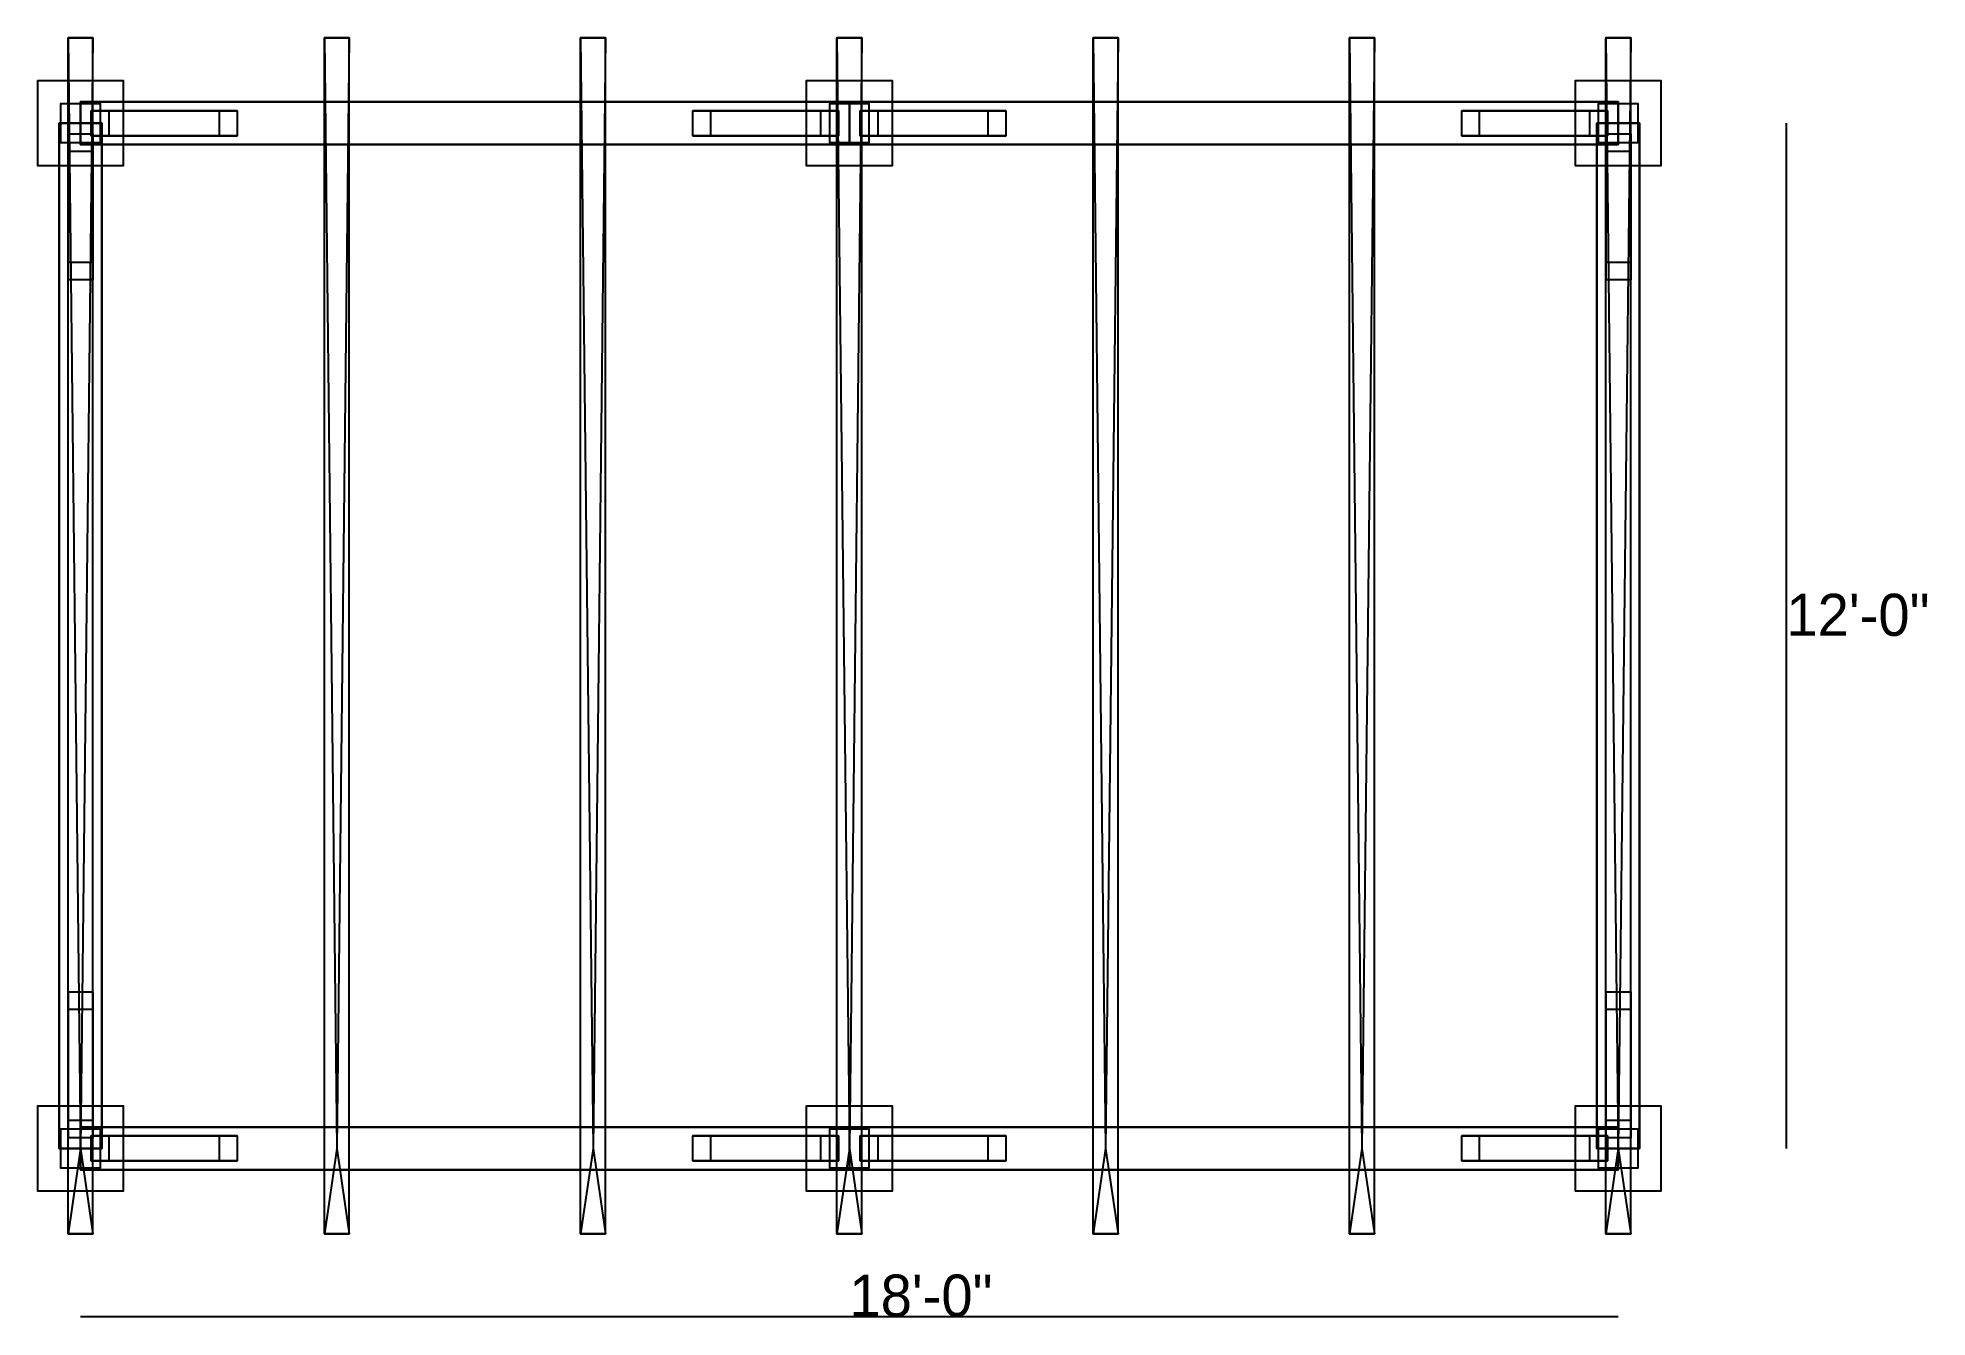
# Model space of a CAD drawing. Header units: millimetres. Extents: x -2896 to 3846, y -2431 to 2134.
import ezdxf

# ---------------------------------------------------------------- set-up
doc = ezdxf.new("R2010")
doc.units = ezdxf.units.MM
for name, color, linetype in [('DIMENSIONS_ARCH', 2, 'Continuous'), ('FOOTINGS_PIERS', 8, 'Continuous'), ('FRAMING_BEAMS', 3, 'Continuous'), ('FRAMING_BRACES', 5, 'Continuous'), ('FRAMING_POSTS', 1, 'Continuous'), ('FRAMING_RAFTERS', 4, 'Continuous')]:
    doc.layers.add(name, color=color, linetype=linetype)

msp = doc.modelspace()

# ---------------------------------------------------------------- linework, layer by layer
at = {"layer": 'DIMENSIONS_ARCH'}
for points in [[(3343.2, -1828.8, 0), (3343.2, 1828.8, 0)], [(-2743.2, -2428.8, 0), (2743.2, -2428.8, 0)]]:
    msp.add_polyline3d(points, dxfattribs=at)
at = {"layer": 'FOOTINGS_PIERS'}
for points in [[(-2590.8, 1981.2, -609.6), (-2590.8, 1676.4, -609.6), (-2895.6, 1676.4, -609.6), (-2895.6, 1981.2, -609.6), (-2590.8, 1981.2, -609.6), (-2590.8, 1981.2, 100.6), (-2590.8, 1676.4, 100.6), (-2590.8, 1676.4, -609.6), (-2590.8, 1676.4, 100.6), (-2895.6, 1676.4, 100.6), (-2895.6, 1676.4, -609.6), (-2895.6, 1676.4, 100.6), (-2895.6, 1981.2, 100.6), (-2895.6, 1981.2, -609.6), (-2895.6, 1981.2, 100.6), (-2590.8, 1981.2, 100.6)], [(152.4, 1981.2, -609.6), (152.4, 1676.4, -609.6), (-152.4, 1676.4, -609.6), (-152.4, 1981.2, -609.6), (152.4, 1981.2, -609.6), (152.4, 1981.2, 100.6), (152.4, 1676.4, 100.6), (152.4, 1676.4, -609.6), (152.4, 1676.4, 100.6), (-152.4, 1676.4, 100.6), (-152.4, 1676.4, -609.6), (-152.4, 1676.4, 100.6), (-152.4, 1981.2, 100.6), (-152.4, 1981.2, -609.6), (-152.4, 1981.2, 100.6), (152.4, 1981.2, 100.6)], [(2895.6, 1981.2, -609.6), (2895.6, 1676.4, -609.6), (2590.8, 1676.4, -609.6), (2590.8, 1981.2, -609.6), (2895.6, 1981.2, -609.6), (2895.6, 1981.2, 100.6), (2895.6, 1676.4, 100.6), (2895.6, 1676.4, -609.6), (2895.6, 1676.4, 100.6), (2590.8, 1676.4, 100.6), (2590.8, 1676.4, -609.6), (2590.8, 1676.4, 100.6), (2590.8, 1981.2, 100.6), (2590.8, 1981.2, -609.6), (2590.8, 1981.2, 100.6), (2895.6, 1981.2, 100.6)], [(-2590.8, -1676.4, -609.6), (-2590.8, -1981.2, -609.6), (-2895.6, -1981.2, -609.6), (-2895.6, -1676.4, -609.6), (-2590.8, -1676.4, -609.6), (-2590.8, -1676.4, 100.6), (-2590.8, -1981.2, 100.6), (-2590.8, -1981.2, -609.6), (-2590.8, -1981.2, 100.6), (-2895.6, -1981.2, 100.6), (-2895.6, -1981.2, -609.6), (-2895.6, -1981.2, 100.6), (-2895.6, -1676.4, 100.6), (-2895.6, -1676.4, -609.6), (-2895.6, -1676.4, 100.6), (-2590.8, -1676.4, 100.6)], [(152.4, -1676.4, -609.6), (152.4, -1981.2, -609.6), (-152.4, -1981.2, -609.6), (-152.4, -1676.4, -609.6), (152.4, -1676.4, -609.6), (152.4, -1676.4, 100.6), (152.4, -1981.2, 100.6), (152.4, -1981.2, -609.6), (152.4, -1981.2, 100.6), (-152.4, -1981.2, 100.6), (-152.4, -1981.2, -609.6), (-152.4, -1981.2, 100.6), (-152.4, -1676.4, 100.6), (-152.4, -1676.4, -609.6), (-152.4, -1676.4, 100.6), (152.4, -1676.4, 100.6)], [(2895.6, -1676.4, -609.6), (2895.6, -1981.2, -609.6), (2590.8, -1981.2, -609.6), (2590.8, -1676.4, -609.6), (2895.6, -1676.4, -609.6), (2895.6, -1676.4, 100.6), (2895.6, -1981.2, 100.6), (2895.6, -1981.2, -609.6), (2895.6, -1981.2, 100.6), (2590.8, -1981.2, 100.6), (2590.8, -1981.2, -609.6), (2590.8, -1981.2, 100.6), (2590.8, -1676.4, 100.6), (2590.8, -1676.4, -609.6), (2590.8, -1676.4, 100.6), (2895.6, -1676.4, 100.6)]]:
    msp.add_polyline3d(points, dxfattribs=at)
at = {"layer": 'FRAMING_BEAMS'}
for points in [[(0, 1905, 2743.2), (0, 1752.6, 2743.2), (0, 1752.6, 2438.4), (0, 1905, 2438.4), (0, 1905, 2743.2), (-2743.2, 1905, 2743.2), (-2743.2, 1752.6, 2743.2), (0, 1752.6, 2743.2), (-2743.2, 1752.6, 2743.2), (-2743.2, 1752.6, 2438.4), (0, 1752.6, 2438.4), (-2743.2, 1752.6, 2438.4), (-2743.2, 1905, 2438.4), (0, 1905, 2438.4), (-2743.2, 1905, 2438.4), (-2743.2, 1905, 2743.2)], [(2743.2, 1905, 2743.2), (2743.2, 1752.6, 2743.2), (2743.2, 1752.6, 2438.4), (2743.2, 1905, 2438.4), (2743.2, 1905, 2743.2), (0, 1905, 2743.2), (0, 1752.6, 2743.2), (2743.2, 1752.6, 2743.2), (0, 1752.6, 2743.2), (0, 1752.6, 2438.4), (2743.2, 1752.6, 2438.4), (0, 1752.6, 2438.4), (0, 1905, 2438.4), (2743.2, 1905, 2438.4), (0, 1905, 2438.4), (0, 1905, 2743.2)], [(-2819.4, 1828.8, 2743.2), (-2667, 1828.8, 2743.2), (-2667, 1828.8, 2438.4), (-2819.4, 1828.8, 2438.4), (-2819.4, 1828.8, 2743.2), (-2819.4, -1828.8, 2743.2), (-2667, -1828.8, 2743.2), (-2667, 1828.8, 2743.2), (-2667, -1828.8, 2743.2), (-2667, -1828.8, 2438.4), (-2667, 1828.8, 2438.4), (-2667, -1828.8, 2438.4), (-2819.4, -1828.8, 2438.4), (-2819.4, 1828.8, 2438.4), (-2819.4, -1828.8, 2438.4), (-2819.4, -1828.8, 2743.2)], [(2819.4, -1828.8, 2743.2), (2667, -1828.8, 2743.2), (2667, -1828.8, 2438.4), (2819.4, -1828.8, 2438.4), (2819.4, -1828.8, 2743.2), (2819.4, 1828.8, 2743.2), (2667, 1828.8, 2743.2), (2667, -1828.8, 2743.2), (2667, 1828.8, 2743.2), (2667, 1828.8, 2438.4), (2667, -1828.8, 2438.4), (2667, 1828.8, 2438.4), (2819.4, 1828.8, 2438.4), (2819.4, -1828.8, 2438.4), (2819.4, 1828.8, 2438.4), (2819.4, 1828.8, 2743.2)], [(-2743.2, -1905, 2743.2), (-2743.2, -1752.6, 2743.2), (-2743.2, -1752.6, 2438.4), (-2743.2, -1905, 2438.4), (-2743.2, -1905, 2743.2), (0, -1905, 2743.2), (0, -1752.6, 2743.2), (-2743.2, -1752.6, 2743.2), (0, -1752.6, 2743.2), (0, -1752.6, 2438.4), (-2743.2, -1752.6, 2438.4), (0, -1752.6, 2438.4), (0, -1905, 2438.4), (-2743.2, -1905, 2438.4), (0, -1905, 2438.4), (0, -1905, 2743.2)], [(0, -1905, 2743.2), (0, -1752.6, 2743.2), (0, -1752.6, 2438.4), (0, -1905, 2438.4), (0, -1905, 2743.2), (2743.2, -1905, 2743.2), (2743.2, -1752.6, 2743.2), (0, -1752.6, 2743.2), (2743.2, -1752.6, 2743.2), (2743.2, -1752.6, 2438.4), (0, -1752.6, 2438.4), (2743.2, -1752.6, 2438.4), (2743.2, -1905, 2438.4), (0, -1905, 2438.4), (2743.2, -1905, 2438.4), (2743.2, -1905, 2743.2)]]:
    msp.add_polyline3d(points, dxfattribs=at)
at = {"layer": 'FRAMING_BRACES'}
for points in [[(-2704.8, 1784.4, 2012.6), (-2704.8, 1873.2, 2012.6), (-2641.9, 1873.2, 1949.8), (-2641.9, 1784.4, 1949.8), (-2704.8, 1784.4, 2012.6), (-2247.6, 1784.4, 2469.8), (-2247.6, 1873.2, 2469.8), (-2704.8, 1873.2, 2012.6), (-2247.6, 1873.2, 2469.8), (-2184.7, 1873.2, 2407), (-2641.9, 1873.2, 1949.8), (-2184.7, 1873.2, 2407), (-2184.7, 1784.4, 2407), (-2641.9, 1784.4, 1949.8), (-2184.7, 1784.4, 2407), (-2247.6, 1784.4, 2469.8)], [(-38.4, 1873.2, 2012.6), (-38.4, 1784.4, 2012.6), (-101.3, 1784.4, 1949.8), (-101.3, 1873.2, 1949.8), (-38.4, 1873.2, 2012.6), (-495.6, 1873.2, 2469.8), (-495.6, 1784.4, 2469.8), (-38.4, 1784.4, 2012.6), (-495.6, 1784.4, 2469.8), (-558.5, 1784.4, 2407), (-101.3, 1784.4, 1949.8), (-558.5, 1784.4, 2407), (-558.5, 1873.2, 2407), (-101.3, 1873.2, 1949.8), (-558.5, 1873.2, 2407), (-495.6, 1873.2, 2469.8)], [(38.4, 1784.4, 2012.6), (38.4, 1873.2, 2012.6), (101.3, 1873.2, 1949.8), (101.3, 1784.4, 1949.8), (38.4, 1784.4, 2012.6), (495.6, 1784.4, 2469.8), (495.6, 1873.2, 2469.8), (38.4, 1873.2, 2012.6), (495.6, 1873.2, 2469.8), (558.5, 1873.2, 2407), (101.3, 1873.2, 1949.8), (558.5, 1873.2, 2407), (558.5, 1784.4, 2407), (101.3, 1784.4, 1949.8), (558.5, 1784.4, 2407), (495.6, 1784.4, 2469.8)], [(2704.8, 1873.2, 2012.6), (2704.8, 1784.4, 2012.6), (2641.9, 1784.4, 1949.8), (2641.9, 1873.2, 1949.8), (2704.8, 1873.2, 2012.6), (2247.6, 1873.2, 2469.8), (2247.6, 1784.4, 2469.8), (2704.8, 1784.4, 2012.6), (2247.6, 1784.4, 2469.8), (2184.7, 1784.4, 2407), (2641.9, 1784.4, 1949.8), (2184.7, 1784.4, 2407), (2184.7, 1873.2, 2407), (2641.9, 1873.2, 1949.8), (2184.7, 1873.2, 2407), (2247.6, 1873.2, 2469.8)], [(-2787.7, 1790.4, 2012.6), (-2698.8, 1790.4, 2012.6), (-2698.8, 1727.5, 1949.8), (-2787.7, 1727.5, 1949.8), (-2787.7, 1790.4, 2012.6), (-2787.7, 1333.2, 2469.8), (-2698.8, 1333.2, 2469.8), (-2698.8, 1790.4, 2012.6), (-2698.8, 1333.2, 2469.8), (-2698.8, 1270.3, 2407), (-2698.8, 1727.5, 1949.8), (-2698.8, 1270.3, 2407), (-2787.7, 1270.3, 2407), (-2787.7, 1727.5, 1949.8), (-2787.7, 1270.3, 2407), (-2787.7, 1333.2, 2469.8)], [(2698.8, 1790.4, 2012.6), (2787.7, 1790.4, 2012.6), (2787.7, 1727.5, 1949.8), (2698.8, 1727.5, 1949.8), (2698.8, 1790.4, 2012.6), (2698.8, 1333.2, 2469.8), (2787.7, 1333.2, 2469.8), (2787.7, 1790.4, 2012.6), (2787.7, 1333.2, 2469.8), (2787.7, 1270.3, 2407), (2787.7, 1727.5, 1949.8), (2787.7, 1270.3, 2407), (2698.8, 1270.3, 2407), (2698.8, 1727.5, 1949.8), (2698.8, 1270.3, 2407), (2698.8, 1333.2, 2469.8)], [(-2698.8, -1790.4, 2012.6), (-2787.7, -1790.4, 2012.6), (-2787.7, -1727.5, 1949.8), (-2698.8, -1727.5, 1949.8), (-2698.8, -1790.4, 2012.6), (-2698.8, -1333.2, 2469.8), (-2787.7, -1333.2, 2469.8), (-2787.7, -1790.4, 2012.6), (-2787.7, -1333.2, 2469.8), (-2787.7, -1270.3, 2407), (-2787.7, -1727.5, 1949.8), (-2787.7, -1270.3, 2407), (-2698.8, -1270.3, 2407), (-2698.8, -1727.5, 1949.8), (-2698.8, -1270.3, 2407), (-2698.8, -1333.2, 2469.8)], [(2787.7, -1790.4, 2012.6), (2698.8, -1790.4, 2012.6), (2698.8, -1727.5, 1949.8), (2787.7, -1727.5, 1949.8), (2787.7, -1790.4, 2012.6), (2787.7, -1333.2, 2469.8), (2698.8, -1333.2, 2469.8), (2698.8, -1790.4, 2012.6), (2698.8, -1333.2, 2469.8), (2698.8, -1270.3, 2407), (2698.8, -1727.5, 1949.8), (2698.8, -1270.3, 2407), (2787.7, -1270.3, 2407), (2787.7, -1727.5, 1949.8), (2787.7, -1270.3, 2407), (2787.7, -1333.2, 2469.8)], [(-2704.8, -1873.2, 2012.6), (-2704.8, -1784.4, 2012.6), (-2641.9, -1784.4, 1949.8), (-2641.9, -1873.2, 1949.8), (-2704.8, -1873.2, 2012.6), (-2247.6, -1873.2, 2469.8), (-2247.6, -1784.4, 2469.8), (-2704.8, -1784.4, 2012.6), (-2247.6, -1784.4, 2469.8), (-2184.7, -1784.4, 2407), (-2641.9, -1784.4, 1949.8), (-2184.7, -1784.4, 2407), (-2184.7, -1873.2, 2407), (-2641.9, -1873.2, 1949.8), (-2184.7, -1873.2, 2407), (-2247.6, -1873.2, 2469.8)], [(-38.4, -1784.4, 2012.6), (-38.4, -1873.2, 2012.6), (-101.3, -1873.2, 1949.8), (-101.3, -1784.4, 1949.8), (-38.4, -1784.4, 2012.6), (-495.6, -1784.4, 2469.8), (-495.6, -1873.2, 2469.8), (-38.4, -1873.2, 2012.6), (-495.6, -1873.2, 2469.8), (-558.5, -1873.2, 2407), (-101.3, -1873.2, 1949.8), (-558.5, -1873.2, 2407), (-558.5, -1784.4, 2407), (-101.3, -1784.4, 1949.8), (-558.5, -1784.4, 2407), (-495.6, -1784.4, 2469.8)], [(38.4, -1873.2, 2012.6), (38.4, -1784.4, 2012.6), (101.3, -1784.4, 1949.8), (101.3, -1873.2, 1949.8), (38.4, -1873.2, 2012.6), (495.6, -1873.2, 2469.8), (495.6, -1784.4, 2469.8), (38.4, -1784.4, 2012.6), (495.6, -1784.4, 2469.8), (558.5, -1784.4, 2407), (101.3, -1784.4, 1949.8), (558.5, -1784.4, 2407), (558.5, -1873.2, 2407), (101.3, -1873.2, 1949.8), (558.5, -1873.2, 2407), (495.6, -1873.2, 2469.8)], [(2704.8, -1784.4, 2012.6), (2704.8, -1873.2, 2012.6), (2641.9, -1873.2, 1949.8), (2641.9, -1784.4, 1949.8), (2704.8, -1784.4, 2012.6), (2247.6, -1784.4, 2469.8), (2247.6, -1873.2, 2469.8), (2704.8, -1873.2, 2012.6), (2247.6, -1873.2, 2469.8), (2184.7, -1873.2, 2407), (2641.9, -1873.2, 1949.8), (2184.7, -1873.2, 2407), (2184.7, -1784.4, 2407), (2641.9, -1784.4, 1949.8), (2184.7, -1784.4, 2407), (2247.6, -1784.4, 2469.8)]]:
    msp.add_polyline3d(points, dxfattribs=at)
at = {"layer": 'FRAMING_POSTS'}
for points in [[(-2673.4, 1898.7, 0), (-2673.4, 1759, 0), (-2813, 1759, 0), (-2813, 1898.7, 0), (-2673.4, 1898.7, 0), (-2673.4, 1898.7, 2438.4), (-2673.4, 1759, 2438.4), (-2673.4, 1759, 0), (-2673.4, 1759, 2438.4), (-2813, 1759, 2438.4), (-2813, 1759, 0), (-2813, 1759, 2438.4), (-2813, 1898.7, 2438.4), (-2813, 1898.7, 0), (-2813, 1898.7, 2438.4), (-2673.4, 1898.7, 2438.4)], [(69.8, 1898.7, 0), (69.8, 1759, 0), (-69.8, 1759, 0), (-69.8, 1898.7, 0), (69.8, 1898.7, 0), (69.8, 1898.7, 2438.4), (69.8, 1759, 2438.4), (69.8, 1759, 0), (69.8, 1759, 2438.4), (-69.8, 1759, 2438.4), (-69.8, 1759, 0), (-69.8, 1759, 2438.4), (-69.8, 1898.7, 2438.4), (-69.8, 1898.7, 0), (-69.8, 1898.7, 2438.4), (69.8, 1898.7, 2438.4)], [(2813, 1898.7, 0), (2813, 1759, 0), (2673.4, 1759, 0), (2673.4, 1898.7, 0), (2813, 1898.7, 0), (2813, 1898.7, 2438.4), (2813, 1759, 2438.4), (2813, 1759, 0), (2813, 1759, 2438.4), (2673.4, 1759, 2438.4), (2673.4, 1759, 0), (2673.4, 1759, 2438.4), (2673.4, 1898.7, 2438.4), (2673.4, 1898.7, 0), (2673.4, 1898.7, 2438.4), (2813, 1898.7, 2438.4)], [(-2673.4, -1759, 0), (-2673.4, -1898.7, 0), (-2813, -1898.7, 0), (-2813, -1759, 0), (-2673.4, -1759, 0), (-2673.4, -1759, 2438.4), (-2673.4, -1898.7, 2438.4), (-2673.4, -1898.7, 0), (-2673.4, -1898.7, 2438.4), (-2813, -1898.7, 2438.4), (-2813, -1898.7, 0), (-2813, -1898.7, 2438.4), (-2813, -1759, 2438.4), (-2813, -1759, 0), (-2813, -1759, 2438.4), (-2673.4, -1759, 2438.4)], [(69.8, -1759, 0), (69.8, -1898.7, 0), (-69.8, -1898.7, 0), (-69.8, -1759, 0), (69.8, -1759, 0), (69.8, -1759, 2438.4), (69.8, -1898.7, 2438.4), (69.8, -1898.7, 0), (69.8, -1898.7, 2438.4), (-69.8, -1898.7, 2438.4), (-69.8, -1898.7, 0), (-69.8, -1898.7, 2438.4), (-69.8, -1759, 2438.4), (-69.8, -1759, 0), (-69.8, -1759, 2438.4), (69.8, -1759, 2438.4)], [(2813, -1759, 0), (2813, -1898.7, 0), (2673.4, -1898.7, 0), (2673.4, -1759, 0), (2813, -1759, 0), (2813, -1759, 2438.4), (2813, -1898.7, 2438.4), (2813, -1898.7, 0), (2813, -1898.7, 2438.4), (2673.4, -1898.7, 2438.4), (2673.4, -1898.7, 0), (2673.4, -1898.7, 2438.4), (2673.4, -1759, 2438.4), (2673.4, -1759, 0), (2673.4, -1759, 2438.4), (2813, -1759, 2438.4)]]:
    msp.add_polyline3d(points, dxfattribs=at)
at = {"layer": 'FRAMING_RAFTERS'}
for points in [[(-2698.8, -2133.6, 2836.3), (-2698.8, 2133.6, 2836.3), (-2698.8, 2133.6, 2696.6), (-2743.2, -1828.8, 2696.6), (-2743.2, -1828.8, 2743.2), (-2698.8, -2133.6, 2743.2), (-2698.8, -2133.6, 2836.3), (-2787.7, -2133.6, 2836.3), (-2787.7, 2133.6, 2836.3), (-2698.8, 2133.6, 2836.3), (-2787.7, 2133.6, 2836.3), (-2787.7, 2133.6, 2696.6), (-2698.8, 2133.6, 2696.6), (-2787.7, 2133.6, 2696.6), (-2743.2, -1828.8, 2696.6), (-2743.2, -1828.8, 2696.6), (-2743.2, -1828.8, 2696.6), (-2743.2, -1828.8, 2743.2), (-2743.2, -1828.8, 2743.2), (-2743.2, -1828.8, 2743.2), (-2787.7, -2133.6, 2743.2), (-2698.8, -2133.6, 2743.2), (-2787.7, -2133.6, 2743.2), (-2787.7, -2133.6, 2836.3)], [(-1784.4, -2133.6, 2836.3), (-1784.4, 2133.6, 2836.3), (-1784.4, 2133.6, 2696.6), (-1828.8, -1828.8, 2696.6), (-1828.8, -1828.8, 2743.2), (-1784.4, -2133.6, 2743.2), (-1784.4, -2133.6, 2836.3), (-1873.2, -2133.6, 2836.3), (-1873.2, 2133.6, 2836.3), (-1784.4, 2133.6, 2836.3), (-1873.2, 2133.6, 2836.3), (-1873.2, 2133.6, 2696.6), (-1784.4, 2133.6, 2696.6), (-1873.2, 2133.6, 2696.6), (-1828.8, -1828.8, 2696.6), (-1828.8, -1828.8, 2696.6), (-1828.8, -1828.8, 2696.6), (-1828.8, -1828.8, 2743.2), (-1828.8, -1828.8, 2743.2), (-1828.8, -1828.8, 2743.2), (-1873.2, -2133.6, 2743.2), (-1784.4, -2133.6, 2743.2), (-1873.2, -2133.6, 2743.2), (-1873.2, -2133.6, 2836.3)], [(-869.9, -2133.6, 2836.3), (-869.9, 2133.6, 2836.3), (-869.9, 2133.6, 2696.6), (-914.4, -1828.8, 2696.6), (-914.4, -1828.8, 2743.2), (-869.9, -2133.6, 2743.2), (-869.9, -2133.6, 2836.3), (-958.9, -2133.6, 2836.3), (-958.9, 2133.6, 2836.3), (-869.9, 2133.6, 2836.3), (-958.9, 2133.6, 2836.3), (-958.9, 2133.6, 2696.6), (-869.9, 2133.6, 2696.6), (-958.9, 2133.6, 2696.6), (-914.4, -1828.8, 2696.6), (-914.4, -1828.8, 2696.6), (-914.4, -1828.8, 2696.6), (-914.4, -1828.8, 2743.2), (-914.4, -1828.8, 2743.2), (-914.4, -1828.8, 2743.2), (-958.9, -2133.6, 2743.2), (-869.9, -2133.6, 2743.2), (-958.9, -2133.6, 2743.2), (-958.9, -2133.6, 2836.3)], [(44.5, -2133.6, 2836.3), (44.5, 2133.6, 2836.3), (44.5, 2133.6, 2696.6), (0, -1828.8, 2696.6), (0, -1828.8, 2743.2), (44.5, -2133.6, 2743.2), (44.5, -2133.6, 2836.3), (-44.5, -2133.6, 2836.3), (-44.5, 2133.6, 2836.3), (44.5, 2133.6, 2836.3), (-44.5, 2133.6, 2836.3), (-44.5, 2133.6, 2696.6), (44.5, 2133.6, 2696.6), (-44.5, 2133.6, 2696.6), (0, -1828.8, 2696.6), (0, -1828.8, 2696.6), (0, -1828.8, 2696.6), (0, -1828.8, 2743.2), (0, -1828.8, 2743.2), (0, -1828.8, 2743.2), (-44.5, -2133.6, 2743.2), (44.5, -2133.6, 2743.2), (-44.5, -2133.6, 2743.2), (-44.5, -2133.6, 2836.3)], [(958.9, -2133.6, 2836.3), (958.9, 2133.6, 2836.3), (958.9, 2133.6, 2696.6), (914.4, -1828.8, 2696.6), (914.4, -1828.8, 2743.2), (958.9, -2133.6, 2743.2), (958.9, -2133.6, 2836.3), (869.9, -2133.6, 2836.3), (869.9, 2133.6, 2836.3), (958.9, 2133.6, 2836.3), (869.9, 2133.6, 2836.3), (869.9, 2133.6, 2696.6), (958.9, 2133.6, 2696.6), (869.9, 2133.6, 2696.6), (914.4, -1828.8, 2696.6), (914.4, -1828.8, 2696.6), (914.4, -1828.8, 2696.6), (914.4, -1828.8, 2743.2), (914.4, -1828.8, 2743.2), (914.4, -1828.8, 2743.2), (869.9, -2133.6, 2743.2), (958.9, -2133.6, 2743.2), (869.9, -2133.6, 2743.2), (869.9, -2133.6, 2836.3)], [(1873.2, -2133.6, 2836.3), (1873.2, 2133.6, 2836.3), (1873.2, 2133.6, 2696.6), (1828.8, -1828.8, 2696.6), (1828.8, -1828.8, 2743.2), (1873.2, -2133.6, 2743.2), (1873.2, -2133.6, 2836.3), (1784.4, -2133.6, 2836.3), (1784.4, 2133.6, 2836.3), (1873.2, 2133.6, 2836.3), (1784.4, 2133.6, 2836.3), (1784.4, 2133.6, 2696.6), (1873.2, 2133.6, 2696.6), (1784.4, 2133.6, 2696.6), (1828.8, -1828.8, 2696.6), (1828.8, -1828.8, 2696.6), (1828.8, -1828.8, 2696.6), (1828.8, -1828.8, 2743.2), (1828.8, -1828.8, 2743.2), (1828.8, -1828.8, 2743.2), (1784.4, -2133.6, 2743.2), (1873.2, -2133.6, 2743.2), (1784.4, -2133.6, 2743.2), (1784.4, -2133.6, 2836.3)], [(2787.7, -2133.6, 2836.3), (2787.7, 2133.6, 2836.3), (2787.7, 2133.6, 2696.6), (2743.2, -1828.8, 2696.6), (2743.2, -1828.8, 2743.2), (2787.7, -2133.6, 2743.2), (2787.7, -2133.6, 2836.3), (2698.8, -2133.6, 2836.3), (2698.8, 2133.6, 2836.3), (2787.7, 2133.6, 2836.3), (2698.8, 2133.6, 2836.3), (2698.8, 2133.6, 2696.6), (2787.7, 2133.6, 2696.6), (2698.8, 2133.6, 2696.6), (2743.2, -1828.8, 2696.6), (2743.2, -1828.8, 2696.6), (2743.2, -1828.8, 2696.6), (2743.2, -1828.8, 2743.2), (2743.2, -1828.8, 2743.2), (2743.2, -1828.8, 2743.2), (2698.8, -2133.6, 2743.2), (2787.7, -2133.6, 2743.2), (2698.8, -2133.6, 2743.2), (2698.8, -2133.6, 2836.3)]]:
    msp.add_polyline3d(points, dxfattribs=at)

# ---------------------------------------------------------------- texts
at = {"layer": 'DIMENSIONS_ARCH'}
for s, p in [('12\'-0"', (3343.2, 0)), ('18\'-0"', (0, -2428.8))]:
    msp.add_text(s, height=150, dxfattribs=at).set_placement(p)

doc.saveas('drawing.dxf')
